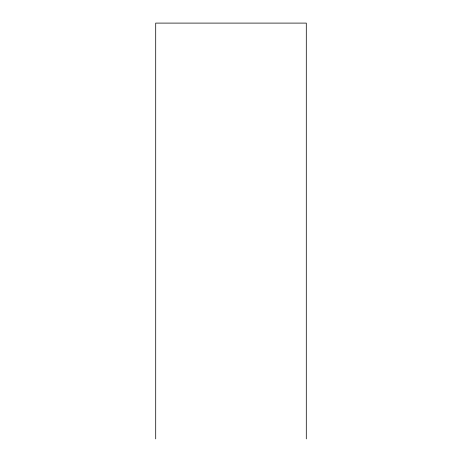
<?xml version="1.0" encoding="UTF-8"?>
<svg xmlns="http://www.w3.org/2000/svg" width="462" height="462" viewBox="0 0 462 462"><rect width="100%" height="100%" fill="white"/><g stroke="black" fill="none" stroke-linecap="round" stroke-linejoin="round"><path stroke-width="0.69" d="M306.294 438.9L306.294 23.1L155.706 23.1L155.706 438.9"/></g></svg>
